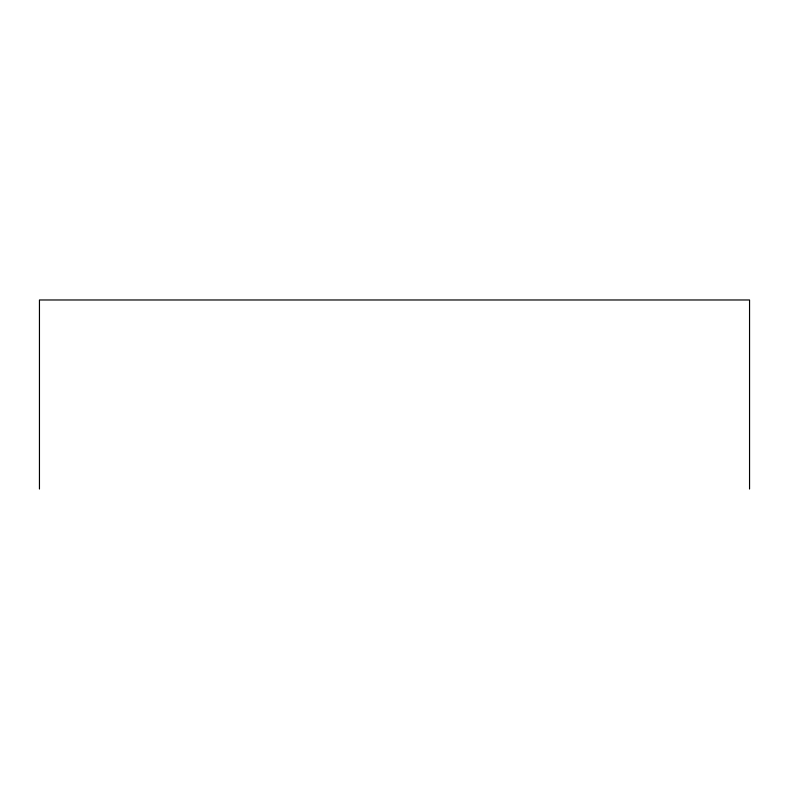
<?xml version="1.0" encoding="UTF-8"?>
<svg xmlns="http://www.w3.org/2000/svg" width="789" height="789" viewBox="0 0 789 789"><rect width="100%" height="100%" fill="white"/><g stroke="black" fill="none" stroke-linecap="round" stroke-linejoin="round"><path stroke-width="1.18" d="M749.55 489.022L749.55 299.978L39.45 299.978L39.45 489.022"/></g></svg>
